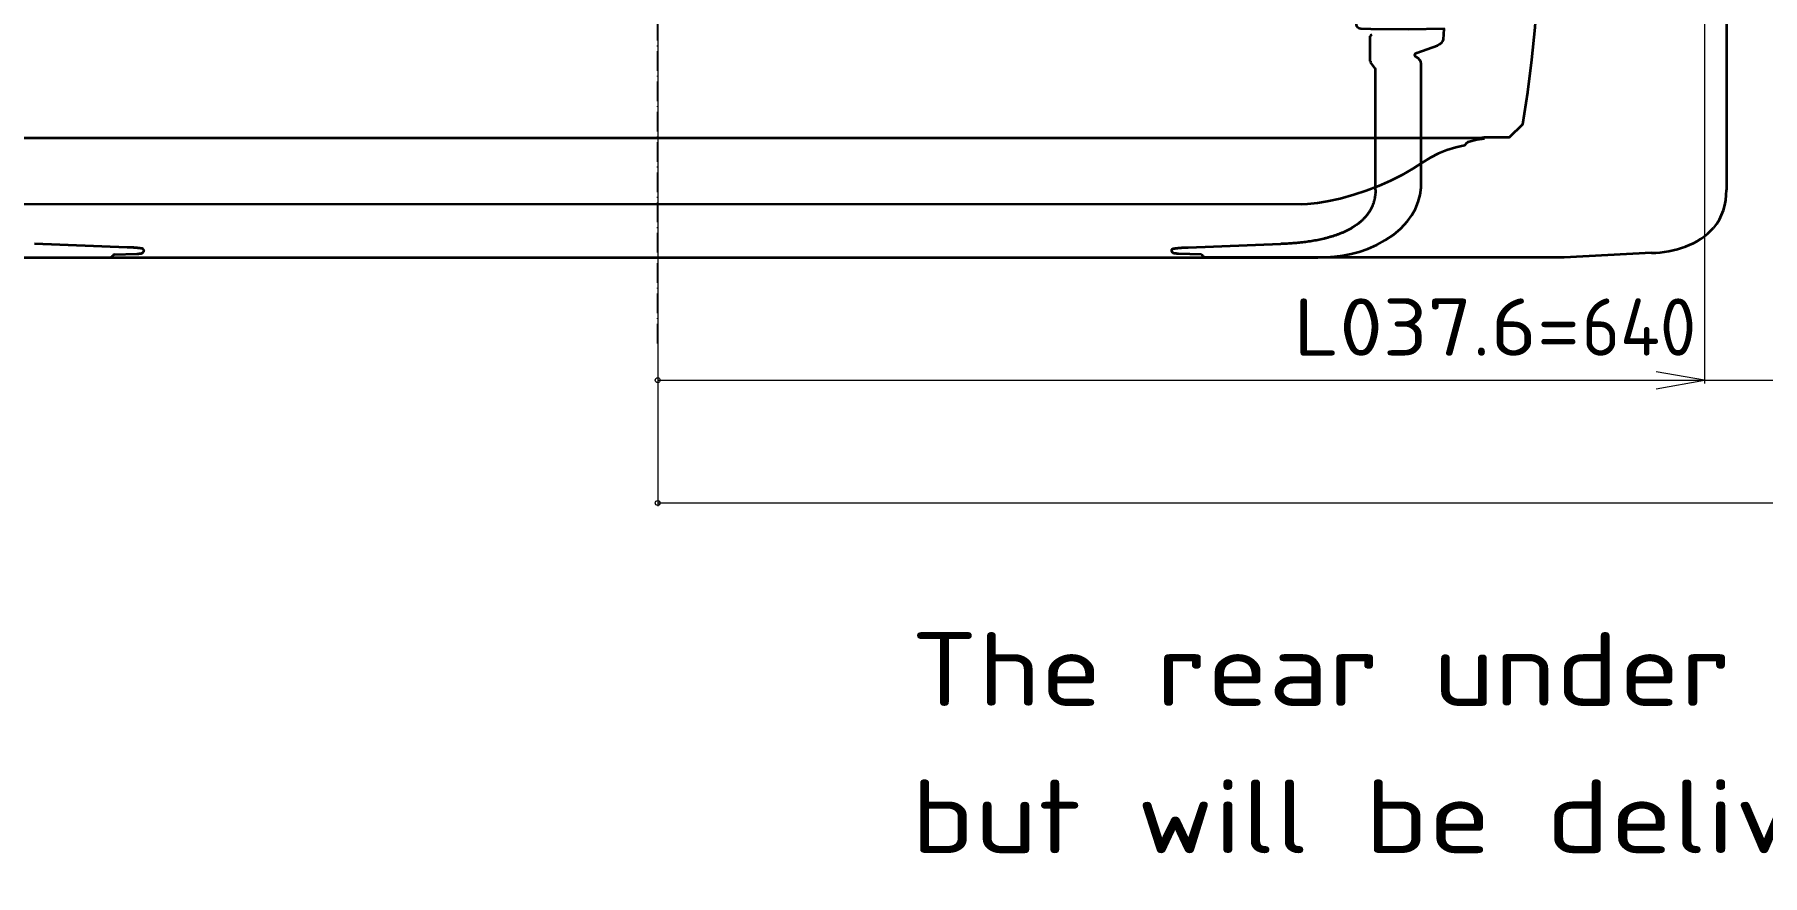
# Model space of a CAD drawing. Header units: millimetres. Extents: x 120 to 10915, y 515 to 8014.
# Drawn here: x 6519 to 7575, y 517 to 1031 of the extents above; entities that cross this region are included whole.
import ezdxf
from ezdxf.enums import TextEntityAlignment as Align

# ---------------------------------------------------------------- set-up
doc = ezdxf.new("R2010")
doc.units = ezdxf.units.MM
doc.linetypes.add('DASHDOT', pattern=[18.5, 12, -3, 0.5, -3])
doc.layers.get('0').update_dxf_attribs({"lineweight": 13})
for name, color, linetype, lineweight in [('201_Dimensions', 7, 'Continuous', 13), ('202_Information', 7, 'Continuous', 13), ('205_Chassis_top_view', 7, 'Continuous', 13)]:
    doc.layers.add(name, color=color, linetype=linetype, lineweight=lineweight)
doc.styles.get("Standard").update_dxf_attribs({"font": 'isocp.shx'})

# ---------------------------------------------------------------- blocks, each defined once
blk = doc.blocks.new('2881633_1')
at = {"layer": '205_Chassis_top_view', "color": 2, "linetype": 'DASHDOT', "lineweight": 25}
blk.add_line((6900, -1327.495517), (6900, 1327.495517), dxfattribs=at)
at = {"layer": '205_Chassis_top_view', "color": 3, "lineweight": 35}
for points in [[(6397.544922, -1201.813965), (6931, -1201.813965), (7402.455078, -1201.813965), (7405, -1201.5), (7420.5, -1201.5), (7428.5, -1193.5), (7431.635254, -1173.922363), (7434.146973, -1154.255005), (7436.033203, -1134.517822), (7437.291504, -1114.730713), (7437.921387, -1094.913574), (7437.921387, -1075.086426), (7437.291504, -1055.269287), (7436.033203, -1035.482178), (7434.146973, -1015.744995), (7431.635254, -996.077698), (7428.5, -976.5), (7420.5, -968.5), (7405, -968.5), (7402.455078, -968.186035), (6397.544922, -968.186035)], [(7405, -1202.5), (7400.405762, -1203.161621), (7395.890137, -1204.236206), (7395, -1204.5), (7393.793457, -1205.476929), (7393, -1206.5), (7387.560059, -1207.75061), (7382.236816, -1209.429443), (7377.063965, -1211.525757), (7372.07373, -1214.026367), (7367.297852, -1216.915405), (7361.641602, -1220.63501), (7354.758789, -1224.631836), (7347.672363, -1228.254883), (7340.402832, -1231.494019), (7332.969727, -1234.339722), (7325.395508, -1236.783936), (7316.901855, -1239.052368), (7309.092285, -1240.805054), (7303.118652, -1241.763306), (7297.099121, -1242.371216), (7293.070801, -1242.580811), (6503.455566, -1242.409302)]]:
    blk.add_lwpolyline(points, dxfattribs=at)
at = {"layer": '205_Chassis_top_view', "color": 1, "lineweight": 5}
blk.add_point((6900, -1242.5), dxfattribs=at)
blk = doc.blocks.new('2774928_1')
at = {"layer": '205_Chassis_top_view', "color": 3, "lineweight": 35}
for p, q in [((7553, -655.2), (7553, -1233.7)), ((7335.4, -1155.1), (7335.4, -1139.8)), ((7338.3, -1159.5), (7335.6, -1155.7)), ((7338.5, -1233.7), (7338.5, -1160.3)), ((6575.9, -1268.8), (6519.2, -1266.7)), ((7224.1, -1268.8), (7280.8, -1266.7)), ((6346.2, -1275), (6565.8, -1274.9)), ((6568, -1273.2), (6581.7, -1272.7)), ((7232, -1273.2), (7218.3, -1272.7)), ((7453.8, -1275), (7234.2, -1274.9)), ((7507.2, -1272.2), (7453.8, -1275))]:
    blk.add_line(p, q, dxfattribs=at)
for centre, radius, start, end in [((7336.4, -1139.8), 0.985, 90.0242, 180.0242), ((7336.5, -1155.1), 1.07, 178.3474, 215.5205), ((7337, -1160.3), 1.53, 359.9894, 31.3492), ((7517.4, -1234.7), 35.6, 321.3519, 1.5322), ((7515.5, -1230.9), 39.4, 288.6029, 318.7138), ((6565.8, -1273.9), 0.996, 270.0137, 350.7001), ((6568, -1274.5), 1.25, 88.5075, 161.4593), ((6614.9, -1275.9), 29.5, 169.438, 171.3098), ((7185.1, -1275.9), 29.5, 8.6902, 10.562), ((7232, -1274.5), 1.25, 18.5407, 91.4925), ((7234.2, -1273.9), 0.996, 189.2999, 269.9863), ((7506.1, -1208.2), 64, 270.9809, 290.1506)]:
    blk.add_arc(centre, radius, start, end, dxfattribs=at)
for points, knots in [([(7338.5, -1233.7), (7338.5, -1234), (7338.5, -1234.6), (7338.5, -1235.4), (7338.4, -1236.3), (7338.3, -1237.2), (7338.2, -1238), (7338, -1238.9), (7337.8, -1239.7), (7337.6, -1240.6), (7337.4, -1241.4), (7337.1, -1242.2), (7336.8, -1243), (7336.5, -1243.8), (7336.1, -1244.6), (7335.7, -1245.4), (7335.3, -1246.2), (7334.9, -1246.9), (7334.4, -1247.6), (7333.9, -1248.3), (7333.4, -1249), (7332.9, -1249.7), (7332.3, -1250.3), (7331.7, -1251), (7331.1, -1251.6), (7330.5, -1252.2), (7329.9, -1252.8), (7329.2, -1253.3), (7328.5, -1253.9), (7328.1, -1254.2), (7327.9, -1254.4)], [0, 0, 0, 0, 0.872829, 1.74909, 2.623496, 3.495404, 4.365874, 5.234854, 6.102253, 6.968526, 7.833695, 8.697649, 9.560462, 10.422349, 11.283431, 12.143856, 13.003836, 13.863605, 14.723406, 15.583471, 16.444016, 17.305267, 18.167476, 19.030491, 19.894383, 20.759338, 21.625456, 22.492828, 23.36154, 24.231655, 24.231655, 24.231655, 24.231655]), ([(7327.9, -1254.4), (7327.8, -1254.5), (7327.7, -1254.5), (7327.5, -1254.6), (7327.4, -1254.8), (7327.2, -1254.9), (7327.1, -1255), (7326.9, -1255.1), (7326.8, -1255.2), (7326.6, -1255.3), (7326.5, -1255.4), (7326.3, -1255.5), (7326.2, -1255.6), (7326, -1255.7), (7325.8, -1255.8), (7325.7, -1255.9), (7325.5, -1256), (7325.4, -1256.1), (7325.2, -1256.2), (7325, -1256.3), (7324.9, -1256.4), (7324.7, -1256.5), (7324.6, -1256.6), (7324.4, -1256.7), (7324.2, -1256.8), (7324.1, -1256.9), (7324.1, -1256.9)], [0, 0, 0, 0, 0.189126, 0.378261, 0.567396, 0.756527, 0.94565, 1.134763, 1.323866, 1.51296, 1.702041, 1.89111, 2.08016, 2.269191, 2.458196, 2.647173, 2.836116, 3.025028, 3.21393, 3.402839, 3.591748, 3.780636, 3.969476, 4.158247, 4.34694, 4.535569, 4.535569, 4.535569, 4.535569]), ([(7324.1, -1256.9), (7323.6, -1257.3), (7322.5, -1257.9), (7320.9, -1258.7), (7319.2, -1259.5), (7317.5, -1260.2), (7315.8, -1260.9), (7314.1, -1261.5), (7312.3, -1262.1), (7310.5, -1262.6), (7308.7, -1263.1), (7306.9, -1263.6), (7305.1, -1264), (7303.3, -1264.4), (7301.4, -1264.7), (7299.6, -1265), (7297.7, -1265.3), (7295.8, -1265.6), (7294, -1265.8), (7292.1, -1266), (7290.2, -1266.2), (7288.3, -1266.3), (7286.5, -1266.5), (7284.6, -1266.6), (7282.7, -1266.7), (7281.4, -1266.7), (7280.8, -1266.7)], [0, 0, 0, 0, 1.830321, 3.665135, 5.503807, 7.346452, 9.193048, 11.043575, 12.897878, 14.755754, 16.616993, 18.481406, 20.348834, 22.219192, 24.092588, 25.968899, 27.847751, 29.72876, 31.611762, 33.496953, 35.384481, 37.274325, 39.1664, 41.060637, 42.957069, 44.855909, 44.855909, 44.855909, 44.855909]), ([(6585.9, -1270.5), (6585.9, -1270.5), (6585.9, -1270.4), (6585.9, -1270.4), (6585.9, -1270.4), (6585.9, -1270.3), (6585.9, -1270.3), (6585.8, -1270.2), (6585.8, -1270.2), (6585.8, -1270.1), (6585.7, -1270), (6585.7, -1270), (6585.6, -1269.9), (6585.6, -1269.9), (6585.6, -1269.8), (6585.5, -1269.8), (6585.5, -1269.8), (6585.5, -1269.8), (6585.4, -1269.8), (6585.4, -1269.8), (6585.4, -1269.7), (6585.3, -1269.7), (6585.3, -1269.7), (6585.3, -1269.7), (6585.2, -1269.7), (6585.2, -1269.7), (6585.2, -1269.7), (6585.1, -1269.6), (6585.1, -1269.6), (6585, -1269.6), (6585, -1269.6), (6585, -1269.6), (6584.9, -1269.6), (6584.9, -1269.6), (6584.8, -1269.6), (6584.8, -1269.5), (6584.7, -1269.5), (6584.7, -1269.5), (6584.7, -1269.5), (6584.6, -1269.5), (6584.6, -1269.5), (6584.5, -1269.5), (6584.5, -1269.5), (6584.4, -1269.5), (6584.4, -1269.5), (6584.3, -1269.4), (6584.2, -1269.4), (6584.2, -1269.4), (6584.1, -1269.4), (6584.1, -1269.4), (6584, -1269.4), (6583.9, -1269.4), (6583.9, -1269.4), (6583.8, -1269.4), (6583.8, -1269.3), (6583.7, -1269.3), (6583.6, -1269.3), (6583.6, -1269.3), (6583.5, -1269.3), (6583.4, -1269.3), (6583.3, -1269.3), (6583.3, -1269.3), (6583.2, -1269.3), (6583.1, -1269.3), (6583, -1269.2), (6583, -1269.2), (6582.9, -1269.2), (6582.8, -1269.2), (6582.7, -1269.2), (6582.6, -1269.2), (6582.5, -1269.2), (6582.5, -1269.2), (6582.4, -1269.2), (6582.3, -1269.2), (6582.2, -1269.2), (6582.1, -1269.1), (6582, -1269.1), (6581.9, -1269.1), (6581.8, -1269.1), (6581.7, -1269.1), (6581.6, -1269.1), (6581.5, -1269.1), (6581.4, -1269.1), (6581.3, -1269.1), (6581.2, -1269.1), (6581.1, -1269), (6581, -1269), (6580.9, -1269), (6580.8, -1269), (6580.6, -1269), (6580.5, -1269), (6580.4, -1269), (6580.3, -1269), (6580.2, -1269), (6580, -1269), (6579.9, -1269), (6579.8, -1268.9), (6579.7, -1268.9), (6579.5, -1268.9), (6579.4, -1268.9), (6579.2, -1268.9), (6579.1, -1268.9), (6579, -1268.9), (6578.8, -1268.9), (6578.7, -1268.9), (6578.5, -1268.9), (6578.4, -1268.9), (6578.2, -1268.9), (6578.1, -1268.8), (6577.9, -1268.8), (6577.7, -1268.8), (6577.6, -1268.8), (6577.4, -1268.8), (6577.2, -1268.8), (6577.1, -1268.8), (6576.9, -1268.8), (6576.7, -1268.8), (6576.5, -1268.8), (6576.3, -1268.8), (6576.1, -1268.8), (6576, -1268.8), (6575.9, -1268.8)], [0, 0, 0, 0, 0.043582, 0.087154, 0.130748, 0.174399, 0.217098, 0.258825, 0.338429, 0.417996, 0.490359, 0.565549, 0.633579, 0.696157, 0.754613, 0.792988, 0.830282, 0.866495, 0.902362, 0.93808, 0.973815, 1.0097, 1.045861, 1.082399, 1.119393, 1.156928, 1.195061, 1.233853, 1.273357, 1.313612, 1.354659, 1.3964, 1.439265, 1.482758, 1.52738, 1.57273, 1.619214, 1.666492, 1.714911, 1.764188, 1.814611, 1.86593, 1.918402, 1.971824, 2.026407, 2.081974, 2.13871, 2.196465, 2.255399, 2.315373, 2.376536, 2.438776, 2.502215, 2.566753, 2.632502, 2.699379, 2.767481, 2.836729, 2.907217, 2.978885, 3.05181, 3.125911, 3.201291, 3.277959, 3.355926, 3.4351, 3.515599, 3.597434, 3.680618, 3.765085, 3.85093, 3.938168, 4.026815, 4.116818, 4.208263, 4.301167, 4.395547, 4.491369, 4.588705, 4.687575, 4.787997, 4.889944, 4.993483, 5.098637, 5.205429, 5.313851, 5.423967, 5.535806, 5.6494, 5.764751, 5.881926, 6.000961, 6.121894, 6.244739, 6.369564, 6.496411, 6.625322, 6.756324, 6.889485, 7.024852, 7.162476, 7.302389, 7.444662, 7.589348, 7.736504, 7.886176, 8.038443, 8.193371, 8.351028, 8.511472, 8.674786, 8.841042, 9.010313, 9.182666, 9.358187, 9.536952, 9.719027, 9.904471, 10.093341, 10.285682, 10.481534, 10.481534, 10.481534, 10.481534]), ([(6581.7, -1272.7), (6581.7, -1272.7), (6581.9, -1272.7), (6582.1, -1272.7), (6582.3, -1272.7), (6582.5, -1272.7), (6582.7, -1272.7), (6582.9, -1272.7), (6583.1, -1272.6), (6583.2, -1272.6), (6583.4, -1272.6), (6583.5, -1272.6), (6583.6, -1272.6), (6583.7, -1272.6), (6583.9, -1272.6), (6584, -1272.6), (6584.1, -1272.5), (6584.2, -1272.5), (6584.3, -1272.5), (6584.4, -1272.5), (6584.4, -1272.5), (6584.5, -1272.5), (6584.6, -1272.4), (6584.7, -1272.4), (6584.8, -1272.4), (6584.8, -1272.4), (6584.9, -1272.4), (6584.9, -1272.3), (6585, -1272.3), (6585, -1272.3), (6585.1, -1272.2), (6585.3, -1272.2), (6585.4, -1272.1), (6585.4, -1272), (6585.5, -1271.9), (6585.5, -1271.8), (6585.6, -1271.8), (6585.6, -1271.7), (6585.7, -1271.6), (6585.7, -1271.5), (6585.7, -1271.5), (6585.7, -1271.4)], [0, 0, 0, 0, 0.234937, 0.456243, 0.664915, 0.861263, 1.046368, 1.22092, 1.385629, 1.541094, 1.687921, 1.826619, 1.95771, 2.081688, 2.199031, 2.310199, 2.415645, 2.515819, 2.61127, 2.702382, 2.789679, 2.873729, 2.955201, 3.034869, 3.113697, 3.192885, 3.243743, 3.295838, 3.349745, 3.40612, 3.519695, 3.651173, 3.809841, 3.902174, 4.004616, 4.101239, 4.206559, 4.281372, 4.359838, 4.441184, 4.522398, 4.522398, 4.522398, 4.522398]), ([(7214.1, -1270.5), (7214.1, -1270.5), (7214.1, -1270.4), (7214.1, -1270.4), (7214.1, -1270.4), (7214.1, -1270.3), (7214.1, -1270.3), (7214.2, -1270.2), (7214.2, -1270.2), (7214.2, -1270.1), (7214.3, -1270), (7214.3, -1270), (7214.4, -1269.9), (7214.4, -1269.9), (7214.4, -1269.8), (7214.5, -1269.8), (7214.5, -1269.8), (7214.5, -1269.8), (7214.6, -1269.8), (7214.6, -1269.8), (7214.6, -1269.7), (7214.7, -1269.7), (7214.7, -1269.7), (7214.7, -1269.7), (7214.8, -1269.7), (7214.8, -1269.7), (7214.8, -1269.7), (7214.9, -1269.6), (7214.9, -1269.6), (7215, -1269.6), (7215, -1269.6), (7215, -1269.6), (7215.1, -1269.6), (7215.1, -1269.6), (7215.2, -1269.6), (7215.2, -1269.5), (7215.3, -1269.5), (7215.3, -1269.5), (7215.3, -1269.5), (7215.4, -1269.5), (7215.4, -1269.5), (7215.5, -1269.5), (7215.5, -1269.5), (7215.6, -1269.5), (7215.6, -1269.5), (7215.7, -1269.4), (7215.8, -1269.4), (7215.8, -1269.4), (7215.9, -1269.4), (7215.9, -1269.4), (7216, -1269.4), (7216.1, -1269.4), (7216.1, -1269.4), (7216.2, -1269.4), (7216.2, -1269.3), (7216.3, -1269.3), (7216.4, -1269.3), (7216.4, -1269.3), (7216.5, -1269.3), (7216.6, -1269.3), (7216.7, -1269.3), (7216.7, -1269.3), (7216.8, -1269.3), (7216.9, -1269.3), (7217, -1269.2), (7217, -1269.2), (7217.1, -1269.2), (7217.2, -1269.2), (7217.3, -1269.2), (7217.4, -1269.2), (7217.5, -1269.2), (7217.5, -1269.2), (7217.6, -1269.2), (7217.7, -1269.2), (7217.8, -1269.2), (7217.9, -1269.1), (7218, -1269.1), (7218.1, -1269.1), (7218.2, -1269.1), (7218.3, -1269.1), (7218.4, -1269.1), (7218.5, -1269.1), (7218.6, -1269.1), (7218.7, -1269.1), (7218.8, -1269.1), (7218.9, -1269), (7219, -1269), (7219.1, -1269), (7219.2, -1269), (7219.4, -1269), (7219.5, -1269), (7219.6, -1269), (7219.7, -1269), (7219.8, -1269), (7220, -1269), (7220.1, -1269), (7220.2, -1268.9), (7220.3, -1268.9), (7220.5, -1268.9), (7220.6, -1268.9), (7220.8, -1268.9), (7220.9, -1268.9), (7221, -1268.9), (7221.2, -1268.9), (7221.3, -1268.9), (7221.5, -1268.9), (7221.6, -1268.9), (7221.8, -1268.9), (7221.9, -1268.8), (7222.1, -1268.8), (7222.3, -1268.8), (7222.4, -1268.8), (7222.6, -1268.8), (7222.8, -1268.8), (7222.9, -1268.8), (7223.1, -1268.8), (7223.3, -1268.8), (7223.5, -1268.8), (7223.7, -1268.8), (7223.9, -1268.8), (7224, -1268.8), (7224.1, -1268.8)], [0, 0, 0, 0, 0.043582, 0.087154, 0.130748, 0.174399, 0.217098, 0.258825, 0.338429, 0.417996, 0.490359, 0.565549, 0.633579, 0.696157, 0.754613, 0.792988, 0.830282, 0.866495, 0.902362, 0.93808, 0.973815, 1.0097, 1.045861, 1.082399, 1.119393, 1.156928, 1.195061, 1.233853, 1.273357, 1.313612, 1.354659, 1.3964, 1.439265, 1.482758, 1.52738, 1.57273, 1.619214, 1.666492, 1.714911, 1.764188, 1.814611, 1.86593, 1.918402, 1.971824, 2.026407, 2.081974, 2.13871, 2.196465, 2.255399, 2.315373, 2.376536, 2.438776, 2.502215, 2.566753, 2.632502, 2.699379, 2.767481, 2.836729, 2.907217, 2.978885, 3.05181, 3.125911, 3.201291, 3.277959, 3.355926, 3.4351, 3.515599, 3.597434, 3.680618, 3.765085, 3.85093, 3.938168, 4.026815, 4.116818, 4.208263, 4.301167, 4.395547, 4.491369, 4.588705, 4.687575, 4.787997, 4.889944, 4.993483, 5.098637, 5.205429, 5.313851, 5.423967, 5.535806, 5.6494, 5.764751, 5.881926, 6.000961, 6.121894, 6.244739, 6.369564, 6.496411, 6.625322, 6.756324, 6.889485, 7.024852, 7.162476, 7.302389, 7.444662, 7.589348, 7.736504, 7.886176, 8.038443, 8.193371, 8.351028, 8.511472, 8.674786, 8.841042, 9.010313, 9.182666, 9.358187, 9.536952, 9.719027, 9.904471, 10.093341, 10.285682, 10.481534, 10.481534, 10.481534, 10.481534]), ([(7218.3, -1272.7), (7218.3, -1272.7), (7218.1, -1272.7), (7217.9, -1272.7), (7217.7, -1272.7), (7217.5, -1272.7), (7217.3, -1272.7), (7217.1, -1272.7), (7216.9, -1272.6), (7216.8, -1272.6), (7216.6, -1272.6), (7216.5, -1272.6), (7216.4, -1272.6), (7216.3, -1272.6), (7216.1, -1272.6), (7216, -1272.6), (7215.9, -1272.5), (7215.8, -1272.5), (7215.7, -1272.5), (7215.6, -1272.5), (7215.6, -1272.5), (7215.5, -1272.5), (7215.4, -1272.4), (7215.3, -1272.4), (7215.2, -1272.4), (7215.2, -1272.4), (7215.1, -1272.4), (7215.1, -1272.3), (7215, -1272.3), (7215, -1272.3), (7214.9, -1272.2), (7214.7, -1272.2), (7214.6, -1272.1), (7214.6, -1272), (7214.5, -1271.9), (7214.5, -1271.8), (7214.4, -1271.8), (7214.4, -1271.7), (7214.3, -1271.6), (7214.3, -1271.5), (7214.3, -1271.5), (7214.3, -1271.4)], [0, 0, 0, 0, 0.234937, 0.456243, 0.664915, 0.861263, 1.046368, 1.22092, 1.385629, 1.541094, 1.687921, 1.826619, 1.95771, 2.081688, 2.199031, 2.310199, 2.415645, 2.515819, 2.61127, 2.702382, 2.789679, 2.873729, 2.955201, 3.034869, 3.113697, 3.192885, 3.243743, 3.295838, 3.349745, 3.40612, 3.519695, 3.651173, 3.809841, 3.902174, 4.004616, 4.101239, 4.206559, 4.281372, 4.359838, 4.441184, 4.522398, 4.522398, 4.522398, 4.522398])]:
    blk.add_open_spline(points, degree=3, knots=knots, dxfattribs=at)
blk = doc.blocks.new('2774063_2')
at = {"layer": '205_Chassis_top_view', "color": 3, "lineweight": 35}
blk.add_lwpolyline([(6496.635742, -1275), (7303.374512, -1275), (7308.472656, -1274.862427), (7313.558105, -1274.447388), (7318.611816, -1273.745117), (7323.613281, -1272.745483), (7328.542969, -1271.438477), (7333.791504, -1269.655151), (7339.285645, -1267.28418), (7344.543945, -1264.430908), (7349.493164, -1261.073608), (7354.044434, -1257.196655), (7358.087891, -1252.797729), (7360.725098, -1249.1427), (7362.939941, -1245.217773), (7364.67041, -1241.058716), (7365.861328, -1236.716797), (7366.468262, -1232.254517), (7366.544922, -1230), (7366.544922, -1156.753784), (7366.334961, -1155.521118), (7365.754395, -1154.412476), (7364.563477, -1153.225464), (7363.07373, -1152.224609), (7362.664062, -1151.620117), (7362.669434, -1150.912354), (7363.10498, -1150.294922), (7363.772461, -1149.92041), (7376.399414, -1145.464722), (7377.893555, -1144.737793), (7379.154297, -1143.658936), (7379.772461, -1142.748413), (7380.141602, -1141.713013), (7380.515625, -1135.345337), (7358.824707, -1135.613892), (7335.775879, -1135.449097), (7329.699219, -1135.331909), (7328.629883, -1135.095215), (7327.703125, -1134.486938), (7327.191895, -1133.690674), (7327.041504, -1132.874634), (7326.959961, -1098.903687), (7327.041016, -1086.164673), (7327.270508, -1085.165527), (7327.833984, -1084.426758), (7328.806152, -1083.876465), (7329.883301, -1083.694946), (7352.424805, -1083.410034), (7374.432617, -1083.539429), (7380.515625, -1083.654663), (7380.214355, -1077.834595), (7379.992188, -1076.75647), (7379.490723, -1075.778442), (7378.348145, -1074.582397), (7376.913574, -1073.739136), (7363.773438, -1069.079834), (7362.992676, -1068.599487), (7362.632812, -1067.943848), (7362.717773, -1067.245728), (7363.310059, -1066.596558), (7364.894043, -1065.513306), (7365.754395, -1064.588501), (7366.334961, -1063.479736), (7366.544922, -1062.24707), (7366.544922, -806.753784), (7366.334961, -805.521057), (7365.754395, -804.412415), (7364.563477, -803.225464), (7363.067383, -802.219666), (7362.657715, -801.59729), (7362.68457, -800.87262), (7363.116699, -800.285034), (7363.772461, -799.92041), (7376.399414, -795.464661), (7377.893555, -794.737793), (7379.154297, -793.658875), (7379.772461, -792.748474), (7380.141602, -791.713074), (7380.515625, -785.345398), (7358.824707, -785.613892), (7335.775879, -785.449158), (7329.699219, -785.331909), (7328.629883, -785.095215), (7327.703125, -784.487), (7327.191895, -783.690674), (7327.041504, -782.874573), (7327.041016, -736.164673), (7327.270508, -735.165466), (7327.833984, -734.426819), (7328.806152, -733.876465), (7329.883301, -733.694946), (7352.424805, -733.410034), (7374.432617, -733.539429), (7380.515625, -733.654602), (7380.214355, -727.834595), (7379.992188, -726.756409), (7379.490723, -725.778442), (7378.348145, -724.582336), (7376.913574, -723.739136), (7363.773438, -719.079895), (7363.005859, -718.61377), (7362.643066, -717.990112), (7362.710449, -717.263184), (7363.186035, -716.683594), (7364.894043, -715.513306), (7365.754395, -714.58844), (7366.334961, -713.479797), (7366.544922, -712.24707), (7366.544922, -613.693115), (7364.314941, -601.645386), (7363.106445, -599.206421), (7361.680664, -596.924988), (7360.056152, -594.789856), (7358.252441, -592.78949), (7354.181152, -589.147888), (7349.618652, -585.909241), (7344.71582, -582.982544), (7337.112793, -579.067383), (7319.201172, -570.60022), (7317.640137, -570.099487), (7311.910156, -569.509094), (7306.240234, -568.471741), (7299.139648, -566.71344), (7289.672363, -563.844482), (7273.042969, -558.054382), (7248.223145, -549.069336), (7235.023438, -544.565491), (7220.444824, -539.942932), (7205.769531, -535.636047), (7191.007812, -531.633362), (7175.746094, -527.822937), (7160.199219, -524.266724), (7139.369629, -519.986511), (7118.628418, -516.237549), (7097.996094, -512.97522), (7077.300781, -510.141357), (7056.553223, -507.713593), (7035.763184, -505.669617), (7014.942383, -503.98703), (6992.863281, -502.569824), (6970.76416, -501.499603), (6944.332031, -500.640686), (6919.705566, -500.217041), (6900.000977, -500.11615), (6900.007324, -500.11615), (6870.45166, -500.345245), (6845.827637, -500.909546), (6823.717773, -501.735992), (6801.623047, -502.890656), (6774.652344, -504.784546), (6753.845703, -506.64502), (6733.075684, -508.878113), (6712.352539, -511.506134), (6691.6875, -514.551453), (6671.09082, -518.036377), (6650.210938, -522.062073), (6634.619629, -525.418457), (6619.096191, -529.076477), (6604.071289, -532.934509), (6589.337402, -537.037292), (6574.692871, -541.448181), (6559.100586, -546.532837), (6518.616699, -561.034546), (6507.603027, -564.719482), (6499.543945, -567.072327), (6492.316895, -568.773621), (6486.745117, -569.69281), (6482.543945, -570.070984), (6481.015625, -570.510254), (6462.895508, -579.067383), (6457.824707, -581.607727), (6457.82666, -581.607727), (6452.810059, -584.412598), (6448.058594, -587.483887), (6443.722656, -590.912659), (6441.758301, -592.78949), (6439.954102, -594.789856), (6438.330078, -596.924988), (6436.903809, -599.206421), (6435.695312, -601.645386), (6433.46582, -613.693115), (6433.46582, -712.24707), (6433.675293, -713.479797), (6434.256348, -714.58844), (6435.446777, -715.775391), (6436.942383, -716.78064), (6437.351562, -717.403015), (6437.324707, -718.127747), (6436.893066, -718.715271), (6436.237305, -719.079895), (6423.611328, -723.535339), (6422.116699, -724.262207), (6420.855957, -725.341125), (6420.237793, -726.251526), (6419.868652, -727.286926), (6419.494629, -733.654602), (6441.185547, -733.403564), (6464.231934, -733.582825), (6470.307617, -733.703247), (6471.378906, -733.940918), (6472.306641, -734.550415), (6472.818359, -735.347595), (6472.969238, -736.164673), (6473.050293, -770.13562), (6472.969238, -782.874573), (6472.740234, -783.87262), (6472.177246, -784.610413), (6471.206543, -785.159485), (6470.131348, -785.340088), (6447.585938, -785.611816), (6425.578125, -785.46582), (6419.494629, -785.345398), (6419.796387, -791.165405), (6420.018066, -792.243591), (6420.519531, -793.221558), (6421.662109, -794.417664), (6423.09668, -795.260864), (6436.237793, -799.92041), (6437.005371, -800.386597), (6437.368652, -801.010254), (6437.300781, -801.737183), (6436.825684, -802.316772), (6435.116211, -803.487549), (6434.255859, -804.412415), (6433.675293, -805.521057), (6433.46582, -806.753784), (6433.46582, -1062.24707), (6433.675293, -1063.479736), (6434.256348, -1064.588501), (6435.446777, -1065.775391), (6436.936035, -1066.775757), (6437.345215, -1067.380127), (6437.340332, -1068.087891), (6436.904297, -1068.705444), (6436.237305, -1069.079834), (6423.611328, -1073.535278), (6422.116699, -1074.262207), (6420.855957, -1075.341064), (6420.237793, -1076.251587), (6419.868652, -1077.286987), (6419.494629, -1083.654663), (6441.185547, -1083.403564), (6464.231934, -1083.582764), (6470.307617, -1083.703247), (6471.378906, -1083.940918), (6472.306641, -1084.550415), (6472.818359, -1085.347656), (6472.969238, -1086.164673), (6473.050293, -1120.13562), (6472.969238, -1132.874634), (6472.740234, -1133.872681), (6472.177246, -1134.610474), (6471.206543, -1135.159546), (6470.131348, -1135.340088), (6447.585938, -1135.611816), (6425.578125, -1135.46582), (6419.494629, -1135.345337), (6419.796387, -1141.165405), (6420.018066, -1142.24353), (6420.519531, -1143.221558), (6421.662109, -1144.417603), (6423.09668, -1145.260864), (6436.237793, -1149.92041), (6437.018555, -1150.400757), (6437.378906, -1151.056519), (6437.293457, -1151.754517), (6436.701172, -1152.403809), (6435.116211, -1153.487549), (6434.255859, -1154.412476), (6433.675293, -1155.521118), (6433.46582, -1156.753784), (6433.46582, -1230), (6433.770508, -1234.49646), (6434.673828, -1238.906982), (6436.141113, -1243.164673), (6438.121094, -1247.212158), (6440.554688, -1251.005493), (6443.873047, -1255.06189), (6448.185547, -1259.200684), (6452.948242, -1262.816528), (6458.062012, -1265.919312), (6463.446289, -1268.528564), (6469.036133, -1270.666626), (6473.922363, -1272.130981), (6478.890137, -1273.283081), (6483.92041, -1274.132812), (6488.992188, -1274.690186), (6494.086914, -1274.96521), (6496.635742, -1275), (6489.00293, -1274.618164)], dxfattribs=at)
blk = doc.blocks.new('2051957')
at = {"layer": '202_Information', "color": 2, "lineweight": 70}
for s, width, p, p2 in [('The rear under run protection on the drawing is shown in its rearmost position ', 0.911863, (7054.714844, -1548.989502), (9710.189453, -1548.989502)), ('but will be delivered temporary mounted. Final position to be decided by the body builder.', 0.93173, (7054.714844, -1638.989502), (10081.506836, -1638.989502))]:
    blk.add_text(s, height=45, dxfattribs=dict(at, width=width)).set_placement(p, p2, align=Align.FIT)
blk = doc.blocks.new('BLOCK95')
at = {"layer": '201_Dimensions', "color": 2, "lineweight": 18}
for p, q in [((6900, 0), (6900, -1427)), ((6900, -1425), (10133, -1425))]:
    blk.add_line(p, q, dxfattribs=at)
blk.add_circle((6900, -1425), 1.5, dxfattribs=at)
blk = doc.blocks.new('BLOCK100')
at = {"layer": '201_Dimensions', "color": 2, "lineweight": 18}
for p, q in [((6900, 0), (6900, -1352)), ((7539.526367, 0.000896), (7539.526367, -1352)), ((6900, -1350), (7539.526367, -1350))]:
    blk.add_line(p, q, dxfattribs=at)
blk.add_lwpolyline([(7509.981934, -1355.209473), (7539.526367, -1350), (7509.981934, -1344.790527)], dxfattribs=at)
blk.add_circle((6900, -1350), 1.5, dxfattribs=at)
for s, width, p, p2 in [('L037.6=', 0.813953, (7288.525879, -1335), (7463.525879, -1335)), ('640', 0.736842, (7464.526367, -1335), (7534.526367, -1335))]:
    blk.add_text(s, height=35, dxfattribs=dict(at, width=width)).set_placement(p, p2, align=Align.FIT)
blk = doc.blocks.new('BLOCK101')
at = {"layer": '201_Dimensions', "color": 2, "lineweight": 18}
for p, q in [((6900, 0), (6900, -1352)), ((6900, -1350), (8635, -1350))]:
    blk.add_line(p, q, dxfattribs=at)
blk.add_circle((6900, -1350), 1.5, dxfattribs=at)
blk = doc.blocks.new('BLOCK110')
at = {"layer": '201_Dimensions', "color": 2, "lineweight": 18}
blk.add_line((6900, -1242.5), (6053, -1242.5), dxfattribs=at)

msp = doc.modelspace()

# ---------------------------------------------------------------- block references
at = {"color": 7, "lineweight": 35}
for name in ['2881633_1', '2774063_2', '2774928_1', '2051957']:
    msp.add_blockref(name, (0, 2170), dxfattribs=at)
at = {"layer": '201_Dimensions', "lineweight": 0}
for name in ['BLOCK110', 'BLOCK100', 'BLOCK95', 'BLOCK101']:
    msp.add_blockref(name, (0, 2170), dxfattribs=at)

doc.saveas('drawing.dxf')
